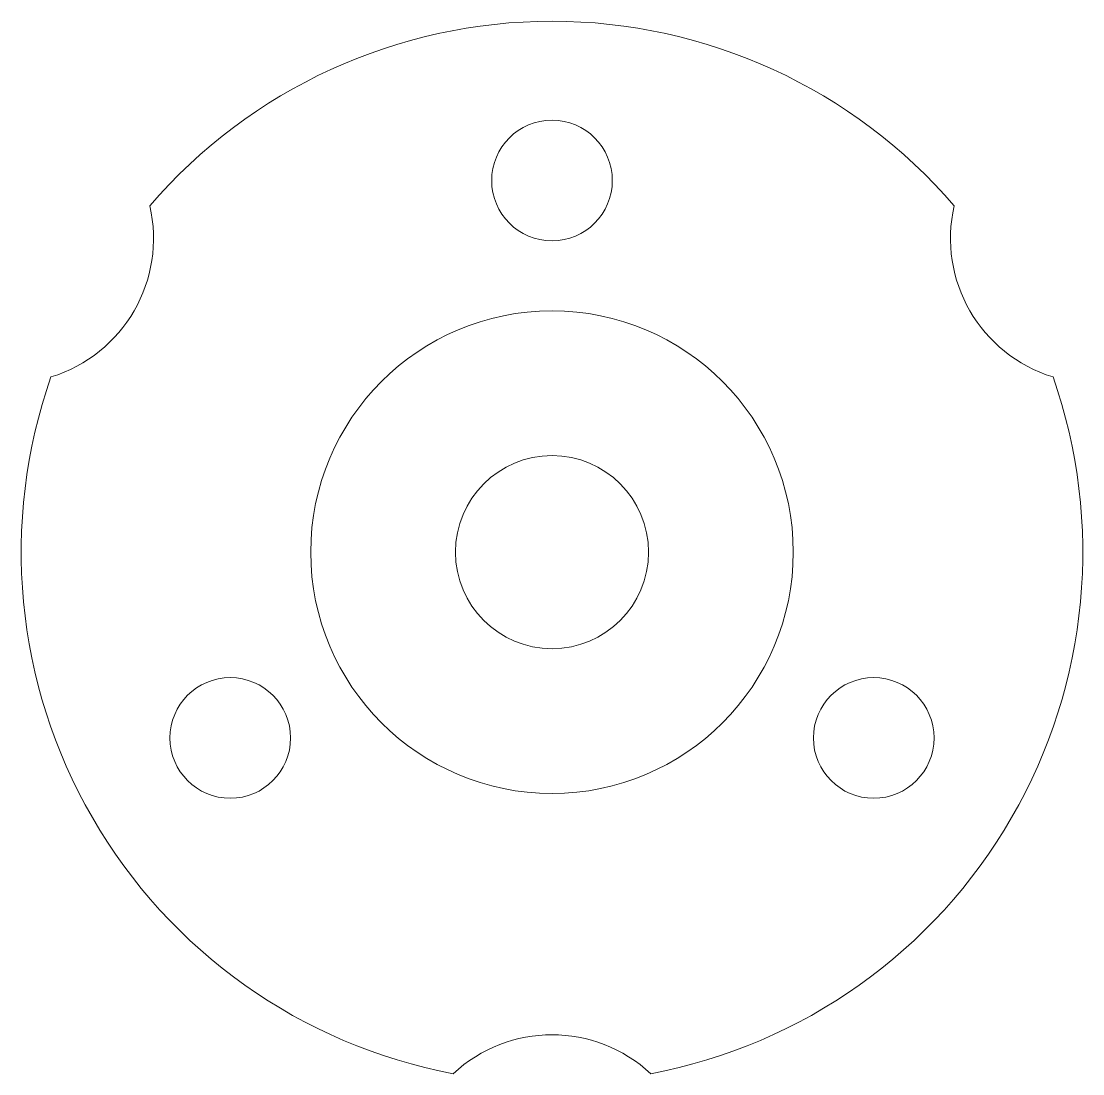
# Model space of a CAD drawing. Header units: millimetres. Extents: x -11 to 11, y -10.8 to 11.
import ezdxf

# ---------------------------------------------------------------- set-up
doc = ezdxf.new("R2010")
doc.units = ezdxf.units.MM

msp = doc.modelspace()

# ---------------------------------------------------------------- linework, layer by layer
at = {"color": 7, "linetype": 'Continuous', "lineweight": 15}
for centre, radius in [((0, 7.7), 1.25), ((0, 0), 5), ((0, 0), 2), ((-6.668, -3.85), 1.25), ((6.668, -3.85), 1.25)]:
    msp.add_circle(centre, radius, dxfattribs=at)
for centre, radius, start, end in [((0, 0), 11, 40.7294, 139.2706), ((-11.258, 6.5), 3, 286.9509, 13.0491), ((11.258, 6.5), 3, 166.9509, 253.0491), ((0, 0), 11, 160.7294, 259.2706), ((0, 0), 11, 280.7294, 19.2706), ((0, -13), 3, 46.9509, 133.0491)]:
    msp.add_arc(centre, radius, start, end, dxfattribs=at)

doc.saveas('drawing.dxf')
